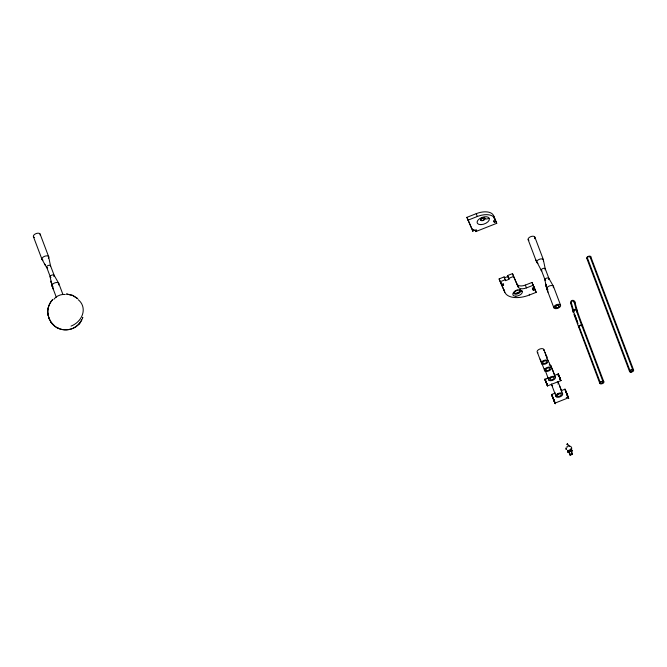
<?xml version="1.0" encoding="UTF-8"?>
<svg xmlns="http://www.w3.org/2000/svg" width="667" height="667" viewBox="0 0 667 667"><rect width="100%" height="100%" fill="white"/><g stroke="black" fill="none" stroke-linecap="round" stroke-linejoin="round"><path stroke-width="1" d="M544.881 379.223L546.99 384.559L544.881 379.223L546.165 382.616L544.881 379.223L548.691 377.714M554.419 375.454L558.229 373.945L560.872 380.624L547.515 385.901L546.131 382.158M567.567 444.03L569.234 446.098A2.868 2.426 -23.7 0 1 571.486 449.308L572.061 450.942L571.244 451.526A1.434 0.767 -20.7 0 0 570.86 450.642L570.985 450.5M52.643 299.625C48.649 303.793 46.94 309.963 48.132 315.599M572.011 450.7L571.636 450.333L567.992 451.767L568.384 452.651L569.159 452.343A1.434 0.767 -20.7 0 1 568.776 451.467L570.227 455.177L572.311 454.36L570.71 450.742A2.726 2.301 -23.7 0 0 571.494 449.816L571.11 448.933A2.726 2.301 -23.7 0 1 567.467 450.375L567.675 451.142L568.676 451.409M566.1 448.066L566.141 449.35M47.907 309.588L48.266 307.67M566.116 447.966L566.166 449.408M571.227 450.225L571.494 449.816A2.151 1.151 -20.7 0 0 571.11 448.933C570.919 451.084 566.508 449.758 567.85 451.259A2.726 2.301 -23.7 0 0 568.634 451.409M82.725 317.559L82.425 318.434L82.775 317.434M484.767 217.767L484.676 218.359M75.454 326.98L79.115 323.854L81.983 319.485C77.122 331.282 59.338 333.558 51.784 323.22M79.423 323.495L80.065 322.695M476.38 229.798L476.647 230.507L473.745 230.19L472.836 231.282L471.877 228.314M475.071 229.823L475.746 231.599L476.647 230.507M52.835 299.425C49.15 303.218 47.215 308.688 47.899 313.949M78.448 324.571L79.115 323.854M55.795 326.88C61.422 330.732 69.31 330.882 75.071 327.214M74.721 327.439L75.913 326.68M472.836 231.282L466.9 217.35L476.246 213.665A15.074 8.079 -20.7 0 1 493.505 215.524L496.748 223.303L475.746 231.599M467.967 220.185L477.314 216.5A15.074 8.079 -20.7 0 1 494.581 218.359L495.589 220.652L493.913 221.311L494.305 222.194L495.973 221.536M493.888 218.067L494.514 217.817M494.589 218.826L496.748 223.303M499.141 278.889L504.144 276.913L504.535 277.797L507.87 276.471L508.938 279.306L505.603 280.632L505.219 279.748L500.208 281.724L499.141 278.889L500.558 282.149M508.938 279.306L507.487 275.596L512.489 273.612L518.201 287.027A7.179 3.844 -20.7 0 0 526.421 287.919L533.1 285.284L534.259 287.927L532.591 288.586L532.324 287.877M508.554 278.431L513.557 276.446L518.201 287.027M501.301 282.691L500.875 282.858L504.852 292.304A21.536 11.539 -20.7 0 0 529.515 294.972L536.193 292.329L533.959 286.852L533.233 287.143M500.692 282.508L501.951 285.693L503.618 285.034L502.968 283.442M517.125 284.192A7.179 3.844 -20.7 0 0 525.354 285.084L532.024 282.449L534.259 287.927M532.558 285.334L533.183 285.092M534.701 289.661L535.117 289.495M532.591 288.586L533.358 290.345L535.034 289.686L536.193 292.329M545.314 380.157L546.148 379.831M557.829 375.213L558.663 374.887L559.496 377.005M553.026 398.232L551.626 394.472L555.444 392.971M561.164 390.712L564.982 389.203L567.459 395.156M566.233 397.365C569.468 397.865 567.492 396.531 567.033 394.631M553.552 399.566L554.977 403.118L568.326 397.84L568.676 398.549L564.982 389.203L566.375 392.963M66.592 294.022L72.961 295.531L77.772 298.683L72.336 295.264L66.708 294.03M56.828 327.547L57.696 327.972M57.937 328.089L58.746 328.489M552.91 397.932L552.159 395.806L553.143 398.532L551.651 394.489L552.643 396.757M55.128 326.438L50.825 321.986L48.374 316.633L49.008 318.534M559.446 377.155L558.229 373.945L558.663 374.887M559.621 377.689L560.872 380.624L558.763 375.288L559.188 376.246M547.332 385.293L547.507 385.885L545.998 381.816M47.782 313.015L49.166 318.926L51.576 322.945M50.95 322.169L52.393 323.979M551.634 394.472L552.476 396.481M560.872 380.624L559.48 377.339M547.515 385.901L546.481 383.4M546.973 384.534L546.623 383.742M553.377 286.235L548.866 278.331L545.231 268.709L543.305 259.605M541.346 270.51L535.668 259.588M58.638 283.208L54.135 275.304L50.5 265.674L48.574 256.57M42.113 259.58L46.615 267.484M44.364 263.532L45.431 265.399M484.751 218.576L485.96 219.051L488.136 218.684A10.88 9.188 -23.7 0 0 489.253 218.309M554.177 401.1C555.144 403.435 556.028 405.486 554.152 400.65M554.977 403.118L555.328 403.818L554.102 400.425M507.487 275.596L507.87 276.471M503.618 285.034L503.235 284.15L501.567 284.809L500.208 281.724M501.951 285.693L504.852 292.304M466.9 217.35L471.769 228.447M567.9 396.707L567.525 395.823M568.326 397.84L567.284 395.239M566.133 391.921L565.508 390.537L566.05 392.113M559.838 378.147L560.338 379.29L559.104 375.946M553.402 398.733L552.818 397.173L553.001 397.74M552.776 397.198L553.277 398.424M545.906 381.691L545.414 380.557L546.09 382.424M546.415 383.242L546.665 383.934M566.183 391.954L566.75 393.455M567.467 395.789L566.366 393.013L566.933 394.455M552.835 397.232L553.927 400.067M554.119 401.067L553.677 399.875L553.96 400.675M546.073 382.099L545.406 380.557L546.006 382.208M566.341 392.346L566.616 393.113M552.993 397.624L553.185 398.091M546.531 383.625L546.406 383.3M566.55 392.863L568.676 398.507L567.275 394.789M566.725 393.947L567.1 394.889M553.402 399.2L553.752 400.158M559.48 376.88L560.338 379.265L559.888 378.014M553.368 398.566L553.535 399.074M553.285 398.883L553.026 398.316L553.585 399.733M566.908 393.772L567.1 394.247M553.752 399.516L553.56 399.041L553.943 400.008L553.668 399.416M553.201 398.783L553.393 399.258M559.63 377.264L560.013 378.239M559.471 377.305L558.229 373.97M546.281 382.533L547.257 385.084M566.633 393.613L566.033 392.171M553.81 399.758L554.56 401.617M546.39 382.908L546.99 384.559M566.258 392.646L564.982 389.203M561.572 391.062L559.43 385.393M554.302 374.47L552.159 368.801M549.016 362.206L550.158 365.208M590.745 256.645L633.6 370.052M590.078 256.912L632.933 370.31M587.41 257.962L630.265 371.369M586.743 258.229L629.598 371.627M582.558 325.513L603.827 381.807A2.151 1.151 -20.7 0 1 601.05 383.925A2.151 1.151 -20.7 0 1 600.567 381.974A2.151 1.151 -20.7 0 1 603.86 381.908M581.891 325.779L603.16 382.074M579.581 327.805L600.492 383.125M599.825 383.392L573.895 314.29M534.842 237.11L543.413 259.788M553.477 286.418L560.555 305.144M541.271 269.902L544.906 279.523M528.164 239.745L536.693 262.289M553.877 307.787L546.757 288.928L544.881 279.865M533.959 286.852L535.034 289.686M532.024 282.449L533.1 285.284M532.625 288.402L533.358 290.345M529.248 294.264L529.515 294.972M525.354 285.084L526.421 287.919M558.362 382.566L562.648 393.905A3.593 1.926 -20.7 0 1 558.054 397.299A3.593 1.926 -20.7 0 1 557.103 394.105A3.593 1.926 -20.7 0 1 562.648 393.905M551.084 365.975L555.369 377.314A3.593 1.926 -20.7 0 1 550.775 380.715A3.593 1.926 -20.7 0 1 549.825 377.514A3.593 1.926 -20.7 0 1 555.369 377.314M493.505 215.524L494.581 218.359M543.922 349.633L548.199 360.972A3.593 1.926 -20.7 0 1 543.605 364.374A3.593 1.926 -20.7 0 1 542.655 361.172A3.593 1.926 -20.7 0 1 548.199 360.972M493.647 220.602L494.305 222.194M512.489 273.612L513.557 276.446M557.67 393.813L557.937 394.522M550.392 377.23L550.659 377.939A2.151 1.151 -20.7 0 0 551.209 379.831A2.151 1.151 -20.7 0 0 554.027 377.822A2.151 1.151 -20.7 0 0 550.734 377.881M543.221 360.889L543.488 361.597M551.884 385.426L556.17 396.765M545.706 369.518L545.973 370.227M545.406 370.96L548.891 380.173M540.462 359.571L541.271 361.697M541.537 362.406L544.747 370.91M537.435 352.493L541.721 363.832M571.11 448.933L572.019 451.217A2.151 1.151 -20.7 0 0 571.636 450.333M571.344 450.967L572.411 453.802M504.144 276.913L505.603 280.632M567.467 450.375L568.384 452.651A2.151 1.151 -20.7 0 1 567.992 451.767M476.246 213.665L477.314 216.5M473.478 229.481L473.745 230.19M40.112 234.075L48.683 256.753M58.746 283.392L62.723 293.922M46.54 266.867L50.175 276.497M33.433 236.71L41.954 259.255M56.295 297.207L52.026 285.893L50.142 276.83M544.989 352.459L545.99 355.127M554.252 400.909L554.794 402.459L554.652 402.018M577.472 322.178L578.031 323.678M577.222 321.486L574.47 313.757M577.297 321.686L575.079 315.533M545.823 284.442L547.982 292.179M51.092 281.407L53.252 289.144M574.746 301.642L577.247 310.63M574.079 301.901L576.421 310.33M571.411 302.96L573.912 311.948M570.744 303.227L573.245 312.214M546.907 289.245L545.798 284.142L546.715 288.544M52.176 286.21L51.059 281.107L51.984 285.518M47.957 314.399L48.082 315.358M579.289 327.58A2.151 1.151 -20.7 0 1 578.889 326.021A2.151 1.151 -20.7 0 1 581.699 325.004A2.151 1.151 -20.7 0 1 582.299 326.488M582.358 325.054A35.893 0.867 68.4 0 1 577.18 310.472M573.995 313.148A2.151 2.101 -15.5 0 1 573.37 310.405A2.151 2.101 -15.5 0 1 576.105 309.48A2.151 2.101 -15.5 0 1 577.288 312.039M579.298 326.947A1.434 0.767 -20.7 0 1 580.182 325.621A1.434 0.767 -20.7 0 1 581.907 325.838M581.691 325.321A35.893 0.867 68.4 0 1 576.513 310.739M573.962 312.064A1.434 1.401 -15.5 0 1 575.137 310.022A1.434 1.401 -15.5 0 1 576.605 311.831M571.327 304.027A2.151 2.101 -15.5 0 1 571.035 301.176A2.151 2.101 -15.5 0 1 573.928 300.659A2.151 2.101 -15.5 0 1 574.612 303.452M571.319 302.585A1.434 1.401 -15.5 0 1 572.678 301.034A1.434 1.401 -15.5 0 1 574.179 302.418M587.327 258.679A2.151 1.151 -20.7 0 1 587.127 257.12A2.151 1.151 -20.7 0 1 589.836 256.128A2.151 1.151 -20.7 0 1 590.595 257.487M587.444 258.029A1.434 0.767 -20.7 0 1 588.636 256.662A1.434 0.767 -20.7 0 1 590.095 257.22M545.673 280.515A2.151 1.151 -20.7 0 1 545.298 278.923A2.151 1.151 -20.7 0 1 548.174 277.956A2.151 1.151 -20.7 0 1 548.557 279.548M548.057 289.878A3.593 1.926 -20.7 0 1 547.265 287.385A3.593 1.926 -20.7 0 1 551.767 285.543A3.593 1.926 -20.7 0 1 553.277 287.744M541.879 270.852A2.151 1.151 -20.7 0 1 541.704 269.251A2.151 1.151 -20.7 0 1 544.48 268.317A2.151 1.151 -20.7 0 1 545.039 269.793M537.986 263.24A3.593 1.926 -20.7 0 1 537.143 260.822A3.593 1.926 -20.7 0 1 541.504 258.904A3.593 1.926 -20.7 0 1 543.33 260.897M528.898 240.403A3.593 1.926 -20.7 0 1 529.023 237.677A3.593 1.926 -20.7 0 1 533.592 236.285A3.593 1.926 -20.7 0 1 534.434 238.719M549.191 364.974A3.593 1.926 -20.7 0 1 550.792 367.25M544.606 368.834A3.593 1.926 -20.7 0 1 544.389 368.543M537.961 352.826A3.593 1.926 -20.7 0 1 537.869 350.25A3.593 1.926 -20.7 0 1 542.204 348.641A3.593 1.926 -20.7 0 1 543.772 350.659M545.881 355.828A3.593 1.926 -20.7 0 1 546.506 358.187M540.612 359.696A3.593 1.926 -20.7 0 1 540.187 359.104M557.295 381.674A3.593 1.926 -20.7 0 1 557.92 384.034M552.668 385.851A3.593 1.926 -20.7 0 1 551.759 383.917M504.277 290.387A21.536 11.539 -20.7 0 1 503.777 289.47M520.177 289.853A3.593 1.926 -20.7 0 1 517.75 293.172A3.593 1.926 -20.7 0 1 513.565 292.463M520.252 289.753A1.434 1.209 -23.6 0 0 520.318 290.087L520.535 290.654A1.434 1.209 -23.6 0 0 522.294 291.262M520.794 290.495A5.028 2.693 -20.7 0 1 513.206 293.163M519.209 289.82A3.593 1.926 -20.7 0 1 519.018 293.205A3.593 1.926 -20.7 0 1 513.823 293.205A3.593 1.926 -20.7 0 1 517.875 289.82M54.044 299.183A7.821 4.194 -20.7 0 1 65.266 294.497M78.206 299.683A17.951 15.149 -23.7 0 1 71.052 326.113M50.942 277.489A2.151 1.151 -20.7 0 1 50.567 275.888A2.151 1.151 -20.7 0 1 53.443 274.921A2.151 1.151 -20.7 0 1 53.827 276.522M53.052 286.785A3.593 1.926 -20.7 0 1 52.735 284.142A3.593 1.926 -20.7 0 1 57.32 282.541A3.593 1.926 -20.7 0 1 58.396 284.917M47.665 267.901A2.151 1.151 -20.7 0 1 46.707 266.533A2.151 1.151 -20.7 0 1 49.45 265.258A2.151 1.151 -20.7 0 1 50.409 266.625M42.988 260.147A3.593 1.926 -20.7 0 1 42.671 257.504A3.593 1.926 -20.7 0 1 47.257 255.903A3.593 1.926 -20.7 0 1 48.332 258.287M34.401 237.46A3.593 1.926 -20.7 0 1 33.934 235.001A3.593 1.926 -20.7 0 1 38.169 233.192A3.593 1.926 -20.7 0 1 40.095 235.034M567.284 447.19A1.184 0.634 -20.7 0 1 567.267 446.323A1.184 0.634 -20.7 0 1 568.734 445.806A1.184 0.634 -20.7 0 1 569.168 446.531M572.311 454.36A1.434 0.767 -20.7 0 0 571.927 453.477L569.843 454.302A1.434 0.767 -20.7 0 0 570.227 455.177M555.161 306.937C560.213 310.63 560.105 301.017 555.161 306.937M566.9 444.255L567.525 443.989L566.9 444.255M555.186 306.812C559.53 310.964 560.739 301.075 555.186 306.812M601.309 383.483A1.434 0.767 -20.7 0 0 603.185 382.141A1.434 0.767 -20.7 0 0 600.984 382.183A1.434 0.767 -20.7 0 0 601.309 383.483M481.899 220.469A2.151 1.151 -20.7 0 0 484.709 218.459A2.151 1.151 -20.7 0 0 481.407 218.526A2.151 1.151 -20.7 0 0 481.899 220.469M481.974 220.685A2.151 1.151 -20.7 0 0 484.784 218.676A2.151 1.151 -20.7 0 0 481.491 218.743A2.151 1.151 -20.7 0 0 481.974 220.685M480.924 224.637A6.462 3.46 -20.7 0 0 489.353 218.601A6.462 3.46 -20.7 0 0 479.456 218.793A6.462 3.46 -20.7 0 0 480.924 224.637M630.824 372.161A2.151 1.151 -20.7 0 0 633.633 370.143A2.151 1.151 -20.7 0 0 630.332 370.21A2.151 1.151 -20.7 0 0 630.824 372.161M631.082 371.719A1.434 0.767 -20.7 0 0 632.958 370.377A1.434 0.767 -20.7 0 0 630.757 370.418A1.434 0.767 -20.7 0 0 631.082 371.719M555.928 308.663A3.593 1.926 -20.7 0 0 560.605 305.311A3.593 1.926 -20.7 0 0 555.111 305.419A3.593 1.926 -20.7 0 0 555.928 308.663M544.039 363.49A2.151 1.151 -20.7 0 0 546.857 361.481A2.151 1.151 -20.7 0 0 543.563 361.539A2.151 1.151 -20.7 0 0 544.039 363.49M546.632 371.452A3.593 1.926 -20.7 0 0 551.234 368.051A3.593 1.926 -20.7 0 0 545.681 368.251A3.593 1.926 -20.7 0 0 546.632 371.452M547.082 370.569A2.151 1.151 -20.7 0 0 549.883 368.551A2.151 1.151 -20.7 0 0 546.581 368.626A2.151 1.151 -20.7 0 0 547.082 370.569M558.487 396.423A2.151 1.151 -20.7 0 0 561.306 394.414A2.151 1.151 -20.7 0 0 558.012 394.472A2.151 1.151 -20.7 0 0 558.487 396.423M515.899 296.19A5.028 2.693 -20.7 0 0 522.361 291.446A5.028 2.693 -20.7 0 0 514.607 291.696A5.028 2.693 -20.7 0 0 515.899 296.19"/></g></svg>
